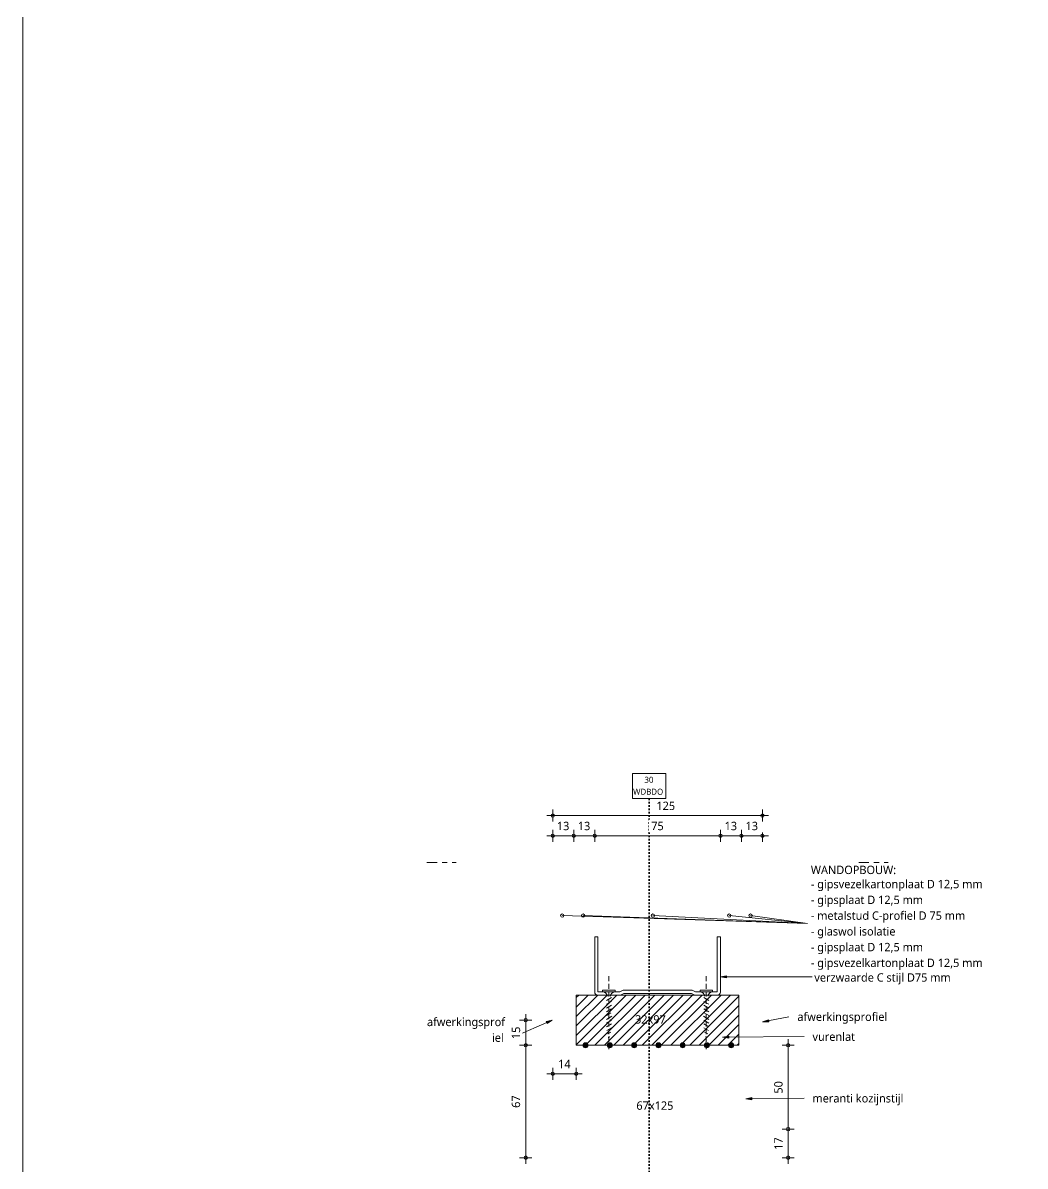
# Model space of a CAD drawing. Header units: millimetres. Extents: x 32900 to 38291, y -18988 to 4133.
# Drawn here: x 37280 to 37877, y -11202 to -10521 of the extents above; entities that cross this region are included whole.
import ezdxf

# ---------------------------------------------------------------- set-up
doc = ezdxf.new("R2010")
doc.units = ezdxf.units.MM
for name, pattern in [('MV_30_min', [2, 1, -1]), ('MV_center', [15, 6, -3, 3, -3]), ('MV_hidden_2', [4.5, 3, -1.5])]:
    doc.linetypes.add(name, pattern=pattern)
for name, color, linetype, lineweight in [('A-ANNO-DIMS', 211, 'Continuous', 13), ('A-ANNO-DIMS-2', 211, 'Continuous', 13), ('A-ANNO-NOTE', 131, 'Continuous', 18), ('A-DETL', 90, 'Continuous', 13), ('A-DETL-GENF', 92, 'Continuous', 18), ('A-DETL-IDEN', 3, 'Continuous', 18), ('G-ANNO-TEXT', 231, 'Continuous', 13)]:
    doc.layers.add(name, color=color, linetype=linetype, lineweight=lineweight)
doc.styles.add('Segoe UI', font='segoeui.ttf', dxfattribs={"height": 5})
doc.styles.add('Segoe UI_2', font='segoeui.ttf', dxfattribs={"height": 3.6})
doc.styles.add('Segoe UI_B', font='segoeui.ttf', dxfattribs={"height": 5})
doc.dimstyles.new('2_5_mm_1', dxfattribs={"dimscale": 304.8, "dimtxt": 5.23682, "dimasz": 0.006562, "dimexe": 0.011811, "dimexo": 0.0625, "dimgap": 0.005906, "dimtad": 1, "dimdec": 0, "dimzin": 0, "dimdsep": 46, "dimtxsty": 'Segoe UI', "dimblk1": 'DOTBLANK', "dimblk2": 'DOTBLANK', "dimsah": 1, "dimcen": 0.09, "dimdle": 0.011811, "dimazin": 0, "dimtfac": 1, "dimtdec": 4, "dimtix": 1, "dimtmove": 2, "dimatfit": 3, "dimfxl": 0.011811, "dimfxlon": 1, "dimtvp": 1, "dimtfill": 1, "dimtolj": 1, "dimtzin": 0, "dimarcsym": 2})
doc.dimstyles.new('2_5_mm_4', dxfattribs={"dimscale": 304.8, "dimtxt": 5.23682, "dimasz": 0.006562, "dimexe": 0.011811, "dimexo": 0.0625, "dimgap": 0.005906, "dimtad": 1, "dimdec": 0, "dimzin": 0, "dimdsep": 46, "dimtxsty": 'Segoe UI', "dimblk1": 'DOTBLANK', "dimblk2": 'DOTBLANK', "dimsah": 1, "dimcen": 0.09, "dimdle": 0.011811, "dimazin": 0, "dimtfac": 1, "dimtdec": 4, "dimtix": 1, "dimtmove": 0, "dimatfit": 3, "dimfxl": 0.011811, "dimfxlon": 1, "dimtvp": 1, "dimtfill": 1, "dimtolj": 1, "dimtzin": 0, "dimarcsym": 2})

# ---------------------------------------------------------------- blocks, each defined once
blk = doc.blocks.new('NLRS_00_DI_maskeer - Type 1-V17-Details ziekenhuis Utiliteitsgebouw')
at = {"layer": 'A-DETL-GENF', "linetype": 'MV_center'}
for p, q in [((-100, 0), (-82.5, 0)), ((157.5, 0), (175, 0))]:
    blk.add_line(p, q, dxfattribs=at)
blk = doc.blocks.new('00 msprofiel - 75-4321710-Details ziekenhuis Utiliteitsgebouw')
at = {"layer": 'A-DETL-GENF'}
for p, q in [((0, 22.1), (0, 35.78)), ((1.72, 37.5), (34.63, 37.5)), ((34.63, 35.54), (1.96, 35.54)), ((1.96, 35.54), (1.96, 22.56)), ((34.63, 37.5), (34.63, 35.54)), ((0.98, 20.13), (0, 22.1)), ((1.96, 22.56), (2.95, 20.6)), ((2.95, -20.6), (2.95, 20.6)), ((0.98, 20.13), (0.98, -20.13)), ((0.98, -20.13), (0, -22.1)), ((0, -22.1), (0, -35.78)), ((1.96, -22.56), (2.95, -20.6)), ((1.96, -35.54), (1.96, -22.56)), ((1.72, -37.5), (34.63, -37.5)), ((34.63, -35.54), (1.96, -35.54)), ((34.63, -37.5), (34.63, -35.54))]:
    blk.add_line(p, q, dxfattribs=at)
for centre, start, end in [((1.72, 35.78), 90, 180), ((1.72, -35.78), 180, 270)]:
    blk.add_arc(centre, 1.72, start, end, dxfattribs=at)
blk = doc.blocks.new('DIMBLOCK841-Details ziekenhuis Utiliteitsgebouw')
at = {"layer": 'A-ANNO-DIMS-2'}
for p, q in [((37595.42, -11005.27), (37595.42, -11001.67)), ((37607.92, -11005.27), (37607.92, -11001.67)), ((37591.82, -11005.27), (37607.92, -11005.27)), ((37595.42, -11005.27), (37595.42, -11008.87)), ((37607.92, -11005.27), (37607.92, -11008.87))]:
    blk.add_line(p, q, dxfattribs=at)
for centre in [(37595.42, -11005.27), (37607.92, -11005.27)]:
    blk.add_circle(centre, 1, dxfattribs=at)
at = {"layer": 'A-ANNO-DIMS-2', "color": 0, "insert": (37597.86, -10996.95), "char_height": 5, "width": 9.1406, "attachment_point": 1, "line_spacing_factor": 1.142579, "style": 'Segoe UI', "bg_fill": 3, "box_fill_scale": 1.25, "bg_fill_color": 9, "bg_fill_true_color": 13158600, "bg_fill_transparency": 0}
blk.add_mtext('13', dxfattribs=at)
blk = doc.blocks.new('_DotBlank')
at = {"color": 0, "linetype": 'ByBlock', "lineweight": -2}
blk.add_line((-0.5, 0), (-1, 0), dxfattribs=at)
blk.add_circle((0, 0), 0.5, dxfattribs=at)
blk = doc.blocks.new('DIMBLOCK842-Details ziekenhuis Utiliteitsgebouw')
at = {"layer": 'A-ANNO-DIMS-2'}
for p, q in [((37607.92, -11005.27), (37607.92, -11001.67)), ((37620.42, -11005.27), (37620.42, -11001.67)), ((37607.92, -11005.27), (37620.42, -11005.27)), ((37607.92, -11005.27), (37607.92, -11008.87)), ((37620.42, -11005.27), (37620.42, -11008.87))]:
    blk.add_line(p, q, dxfattribs=at)
for centre in [(37607.92, -11005.27), (37620.42, -11005.27)]:
    blk.add_circle(centre, 1, dxfattribs=at)
at = {"layer": 'A-ANNO-DIMS-2', "color": 0, "insert": (37610.36, -10996.95), "char_height": 5, "width": 9.1406, "attachment_point": 1, "line_spacing_factor": 1.142579, "style": 'Segoe UI', "bg_fill": 3, "box_fill_scale": 1.25, "bg_fill_color": 9, "bg_fill_true_color": 13158600, "bg_fill_transparency": 0}
blk.add_mtext('13', dxfattribs=at)
blk = doc.blocks.new('DIMBLOCK843-Details ziekenhuis Utiliteitsgebouw')
at = {"layer": 'A-ANNO-DIMS-2'}
for p, q in [((37620.42, -11005.27), (37620.42, -11001.67)), ((37695.42, -11005.27), (37695.42, -11001.67)), ((37620.42, -11005.27), (37695.42, -11005.27)), ((37620.42, -11005.27), (37620.42, -11008.87)), ((37695.42, -11005.27), (37695.42, -11008.87))]:
    blk.add_line(p, q, dxfattribs=at)
for centre in [(37620.42, -11005.27), (37695.42, -11005.27)]:
    blk.add_circle(centre, 1, dxfattribs=at)
at = {"layer": 'A-ANNO-DIMS-2', "color": 0, "insert": (37654.11, -10996.95), "char_height": 5, "width": 9.1406, "attachment_point": 1, "line_spacing_factor": 1.142579, "style": 'Segoe UI', "bg_fill": 3, "box_fill_scale": 1.25, "bg_fill_color": 9, "bg_fill_true_color": 13158600, "bg_fill_transparency": 0}
blk.add_mtext('75', dxfattribs=at)
blk = doc.blocks.new('DIMBLOCK844-Details ziekenhuis Utiliteitsgebouw')
at = {"layer": 'A-ANNO-DIMS-2'}
for p, q in [((37695.42, -11005.27), (37695.42, -11001.67)), ((37707.92, -11005.27), (37707.92, -11001.67)), ((37695.42, -11005.27), (37707.92, -11005.27)), ((37695.42, -11005.27), (37695.42, -11008.87)), ((37707.92, -11005.27), (37707.92, -11008.87))]:
    blk.add_line(p, q, dxfattribs=at)
for centre in [(37695.42, -11005.27), (37707.92, -11005.27)]:
    blk.add_circle(centre, 1, dxfattribs=at)
at = {"layer": 'A-ANNO-DIMS-2', "color": 0, "insert": (37697.86, -10996.95), "char_height": 5, "width": 9.1406, "attachment_point": 1, "line_spacing_factor": 1.142579, "style": 'Segoe UI', "bg_fill": 3, "box_fill_scale": 1.25, "bg_fill_color": 9, "bg_fill_true_color": 13158600, "bg_fill_transparency": 0}
blk.add_mtext('13', dxfattribs=at)
blk = doc.blocks.new('DIMBLOCK845-Details ziekenhuis Utiliteitsgebouw')
at = {"layer": 'A-ANNO-DIMS-2'}
for p, q in [((37707.92, -11005.27), (37707.92, -11001.67)), ((37720.42, -11005.27), (37720.42, -11001.67)), ((37707.92, -11005.27), (37724.02, -11005.27)), ((37707.92, -11005.27), (37707.92, -11008.87)), ((37720.42, -11005.27), (37720.42, -11008.87))]:
    blk.add_line(p, q, dxfattribs=at)
for centre in [(37707.92, -11005.27), (37720.42, -11005.27)]:
    blk.add_circle(centre, 1, dxfattribs=at)
at = {"layer": 'A-ANNO-DIMS-2', "color": 0, "insert": (37710.36, -10996.95), "char_height": 5, "width": 9.1406, "attachment_point": 1, "line_spacing_factor": 1.142579, "style": 'Segoe UI', "bg_fill": 3, "box_fill_scale": 1.25, "bg_fill_color": 9, "bg_fill_true_color": 13158600, "bg_fill_transparency": 0}
blk.add_mtext('13', dxfattribs=at)
blk = doc.blocks.new('DIMBLOCK846-Details ziekenhuis Utiliteitsgebouw')
at = {"layer": 'A-ANNO-DIMS-2'}
for p, q in [((37591.82, -10993.27), (37724.02, -10993.27)), ((37595.42, -10993.27), (37595.42, -10989.67)), ((37595.42, -10993.27), (37595.42, -10996.87)), ((37720.42, -10993.27), (37720.42, -10989.67)), ((37720.42, -10993.27), (37720.42, -10996.87))]:
    blk.add_line(p, q, dxfattribs=at)
for centre in [(37595.42, -10993.27), (37720.42, -10993.27)]:
    blk.add_circle(centre, 1, dxfattribs=at)
at = {"layer": 'A-ANNO-DIMS-2', "color": 0, "insert": (37657.18, -10984.95), "char_height": 5, "width": 13.7109, "attachment_point": 1, "line_spacing_factor": 1.142579, "style": 'Segoe UI', "bg_fill": 3, "box_fill_scale": 1.25, "bg_fill_color": 9, "bg_fill_true_color": 13158600, "bg_fill_transparency": 0}
blk.add_mtext('125', dxfattribs=at)
blk = doc.blocks.new('DIMBLOCK850-Details ziekenhuis Utiliteitsgebouw')
at = {"layer": 'A-ANNO-DIMS-2'}
for p, q in [((37579.28, -11130.25), (37575.68, -11130.25)), ((37579.28, -11200.85), (37579.28, -11130.25)), ((37579.28, -11130.25), (37582.88, -11130.25)), ((37579.28, -11197.25), (37575.68, -11197.25)), ((37579.28, -11197.25), (37582.88, -11197.25))]:
    blk.add_line(p, q, dxfattribs=at)
for centre in [(37579.28, -11130.25), (37579.28, -11197.25)]:
    blk.add_circle(centre, 1, dxfattribs=at)
at = {"layer": 'A-ANNO-DIMS-2', "color": 0, "insert": (37570.96, -11167.56), "char_height": 5, "width": 9.1406, "attachment_point": 1, "rotation": 90, "line_spacing_factor": 1.142579, "style": 'Segoe UI', "bg_fill": 3, "box_fill_scale": 1.25, "bg_fill_color": 9, "bg_fill_true_color": 13158600, "bg_fill_transparency": 0}
blk.add_mtext('67', dxfattribs=at)
blk = doc.blocks.new('DIMBLOCK851-Details ziekenhuis Utiliteitsgebouw')
at = {"layer": 'A-ANNO-DIMS-2'}
for p, q in [((37579.28, -11130.25), (37579.28, -11111.65)), ((37579.28, -11115.25), (37575.68, -11115.25)), ((37579.28, -11115.25), (37582.88, -11115.25)), ((37579.28, -11130.25), (37575.68, -11130.25)), ((37579.28, -11130.25), (37582.88, -11130.25))]:
    blk.add_line(p, q, dxfattribs=at)
for centre in [(37579.28, -11115.25), (37579.28, -11130.25)]:
    blk.add_circle(centre, 1, dxfattribs=at)
at = {"layer": 'A-ANNO-DIMS-2', "color": 0, "insert": (37570.96, -11126.56), "char_height": 5, "width": 9.1406, "attachment_point": 1, "rotation": 90, "line_spacing_factor": 1.142579, "style": 'Segoe UI', "bg_fill": 3, "box_fill_scale": 1.25, "bg_fill_color": 9, "bg_fill_true_color": 13158600, "bg_fill_transparency": 0}
blk.add_mtext('15', dxfattribs=at)
blk = doc.blocks.new('DIMBLOCK852-Details ziekenhuis Utiliteitsgebouw')
at = {"layer": 'A-ANNO-DIMS-2'}
for p, q in [((37735.76, -11130.25), (37732.16, -11130.25)), ((37735.76, -11126.65), (37735.76, -11180.25)), ((37735.76, -11130.25), (37739.36, -11130.25)), ((37735.76, -11180.25), (37732.16, -11180.25)), ((37735.76, -11180.25), (37739.36, -11180.25))]:
    blk.add_line(p, q, dxfattribs=at)
for centre in [(37735.76, -11130.25), (37735.76, -11180.25)]:
    blk.add_circle(centre, 1, dxfattribs=at)
at = {"layer": 'A-ANNO-DIMS-2', "color": 0, "insert": (37727.44, -11159.06), "char_height": 5, "width": 9.1406, "attachment_point": 1, "rotation": 90, "line_spacing_factor": 1.142579, "style": 'Segoe UI', "bg_fill": 3, "box_fill_scale": 1.25, "bg_fill_color": 9, "bg_fill_true_color": 13158600, "bg_fill_transparency": 0}
blk.add_mtext('50', dxfattribs=at)
blk = doc.blocks.new('DIMBLOCK853-Details ziekenhuis Utiliteitsgebouw')
at = {"layer": 'A-ANNO-DIMS-2'}
for p, q in [((37735.76, -11180.25), (37732.16, -11180.25)), ((37735.76, -11180.25), (37735.76, -11200.85)), ((37735.76, -11180.25), (37739.36, -11180.25)), ((37735.76, -11197.25), (37732.16, -11197.25)), ((37735.76, -11197.25), (37739.36, -11197.25))]:
    blk.add_line(p, q, dxfattribs=at)
for centre in [(37735.76, -11180.25), (37735.76, -11197.25)]:
    blk.add_circle(centre, 1, dxfattribs=at)
at = {"layer": 'A-ANNO-DIMS-2', "color": 0, "insert": (37727.44, -11192.56), "char_height": 5, "width": 9.1406, "attachment_point": 1, "rotation": 90, "line_spacing_factor": 1.142579, "style": 'Segoe UI', "bg_fill": 3, "box_fill_scale": 1.25, "bg_fill_color": 9, "bg_fill_true_color": 13158600, "bg_fill_transparency": 0}
blk.add_mtext('17', dxfattribs=at)
blk = doc.blocks.new('02_GA_brandscheiding - 30 min-3717880-Details ziekenhuis Utiliteitsgebouw')
at = {"layer": 'A-ANNO-NOTE'}
for p, q in [((-5, 3.75), (5, 3.75)), ((-5, -3.75), (-5, 3.75)), ((5, 3.75), (5, -3.75)), ((5, -3.75), (-5, -3.75))]:
    blk.add_line(p, q, dxfattribs=at)
blk = doc.blocks.new('DIMBLOCK857-Details ziekenhuis Utiliteitsgebouw')
at = {"layer": 'A-ANNO-DIMS-2'}
for p, q in [((37595.42, -11147.21), (37595.42, -11143.61)), ((37609.42, -11147.21), (37609.42, -11143.61)), ((37591.82, -11147.21), (37613.02, -11147.21)), ((37595.42, -11147.21), (37595.42, -11150.81)), ((37609.42, -11147.21), (37609.42, -11150.81))]:
    blk.add_line(p, q, dxfattribs=at)
for centre in [(37595.42, -11147.21), (37609.42, -11147.21)]:
    blk.add_circle(centre, 1, dxfattribs=at)
at = {"layer": 'A-ANNO-DIMS-2', "color": 0, "insert": (37598.61, -11138.88), "char_height": 5, "width": 9.1406, "attachment_point": 1, "line_spacing_factor": 1.142579, "style": 'Segoe UI', "bg_fill": 3, "box_fill_scale": 1.25, "bg_fill_color": 9, "bg_fill_true_color": 13158600, "bg_fill_transparency": 0}
blk.add_mtext('14', dxfattribs=at)

msp = doc.modelspace()

# ---------------------------------------------------------------- hatches: boundary and pattern name
at = {"layer": 'A-DETL-GENF', "lineweight": 13}
h = msp.add_hatch(dxfattribs=at)
h.set_pattern_fill('FP_7', color=254, style=0, pattern_type=2)
h.set_pattern_definition([(45, (0, 0), (-2.82842712, 2.82842712), [])])
h.paths.add_polyline_path([(37671.36, -11130.25), (37671.41, -11129.86), (37671.56, -11129.5), (37671.8, -11129.19), (37672.11, -11128.95), (37672.47, -11128.8), (37672.86, -11128.75), (37673.25, -11128.8), (37673.61, -11128.95), (37673.92, -11129.19), (37674.16, -11129.5), (37674.31, -11129.86), (37674.36, -11130.25), (37685.85, -11130.25), (37685.9, -11129.86), (37686.05, -11129.5), (37686.29, -11129.19), (37686.6, -11128.95), (37686.96, -11128.8), (37687.35, -11128.75), (37687.73, -11128.8), (37688.1, -11128.95), (37688.41, -11129.19), (37688.65, -11129.5), (37688.8, -11129.86), (37688.85, -11130.25), (37700.33, -11130.25), (37700.38, -11129.86), (37700.53, -11129.5), (37700.77, -11129.19), (37701.08, -11128.95), (37701.44, -11128.8), (37701.83, -11128.75), (37702.22, -11128.8), (37702.58, -11128.95), (37702.89, -11129.19), (37703.13, -11129.5), (37703.28, -11129.86), (37703.33, -11130.25), (37706.42, -11130.25), (37706.42, -11100.25), (37609.42, -11100.25), (37609.42, -11130.25), (37613.42, -11130.25), (37613.47, -11129.86), (37613.62, -11129.5), (37613.86, -11129.19), (37614.17, -11128.95), (37614.53, -11128.8), (37614.92, -11128.75), (37615.3, -11128.8), (37615.67, -11128.95), (37615.98, -11129.19), (37616.22, -11129.5), (37616.37, -11129.86), (37616.42, -11130.25), (37627.9, -11130.25), (37627.95, -11129.86), (37628.1, -11129.5), (37628.34, -11129.19), (37628.65, -11128.95), (37629.01, -11128.8), (37629.4, -11128.75), (37629.79, -11128.8), (37630.15, -11128.95), (37630.46, -11129.19), (37630.7, -11129.5), (37630.85, -11129.86), (37630.9, -11130.25), (37642.39, -11130.25), (37642.44, -11129.86), (37642.59, -11129.5), (37642.83, -11129.19), (37643.14, -11128.95), (37643.5, -11128.8), (37643.89, -11128.75), (37644.28, -11128.8), (37644.64, -11128.95), (37644.95, -11129.19), (37645.19, -11129.5), (37645.34, -11129.86), (37645.39, -11130.25), (37656.87, -11130.25), (37656.93, -11129.86), (37657.08, -11129.5), (37657.31, -11129.19), (37657.62, -11128.95), (37657.99, -11128.8), (37658.37, -11128.75), (37658.76, -11128.8), (37659.12, -11128.95), (37659.43, -11129.19), (37659.67, -11129.5), (37659.82, -11129.86), (37659.87, -11130.25), (37660.54, -11130.25)])
at = {"layer": 'A-DETL-GENF'}
for points in [[(37614.92, -11131.75), (37615.3, -11131.7), (37615.67, -11131.55), (37615.98, -11131.31), (37616.22, -11131), (37616.37, -11130.64), (37616.42, -11130.25), (37616.37, -11129.86), (37616.22, -11129.5), (37615.98, -11129.19), (37615.67, -11128.95), (37615.3, -11128.8), (37614.92, -11128.75), (37614.53, -11128.8), (37614.17, -11128.95), (37613.86, -11129.19), (37613.62, -11129.5), (37613.47, -11129.86), (37613.42, -11130.25), (37613.47, -11130.64), (37613.62, -11131), (37613.86, -11131.31), (37614.17, -11131.55), (37614.53, -11131.7)], [(37629.4, -11131.75), (37629.79, -11131.7), (37630.15, -11131.55), (37630.46, -11131.31), (37630.7, -11131), (37630.85, -11130.64), (37630.9, -11130.25), (37630.85, -11129.86), (37630.7, -11129.5), (37630.46, -11129.19), (37630.15, -11128.95), (37629.79, -11128.8), (37629.4, -11128.75), (37629.01, -11128.8), (37628.65, -11128.95), (37628.34, -11129.19), (37628.1, -11129.5), (37627.95, -11129.86), (37627.9, -11130.25), (37627.95, -11130.64), (37628.1, -11131), (37628.34, -11131.31), (37628.65, -11131.55), (37629.01, -11131.7)], [(37643.89, -11131.75), (37644.28, -11131.7), (37644.64, -11131.55), (37644.95, -11131.31), (37645.19, -11131), (37645.34, -11130.64), (37645.39, -11130.25), (37645.34, -11129.86), (37645.19, -11129.5), (37644.95, -11129.19), (37644.64, -11128.95), (37644.28, -11128.8), (37643.89, -11128.75), (37643.5, -11128.8), (37643.14, -11128.95), (37642.83, -11129.19), (37642.59, -11129.5), (37642.44, -11129.86), (37642.39, -11130.25), (37642.44, -11130.64), (37642.59, -11131), (37642.83, -11131.31), (37643.14, -11131.55), (37643.5, -11131.7)], [(37658.37, -11131.75), (37658.76, -11131.7), (37659.12, -11131.55), (37659.43, -11131.31), (37659.67, -11131), (37659.82, -11130.64), (37659.87, -11130.25), (37659.82, -11129.86), (37659.67, -11129.5), (37659.43, -11129.19), (37659.12, -11128.95), (37658.76, -11128.8), (37658.37, -11128.75), (37657.99, -11128.8), (37657.62, -11128.95), (37657.31, -11129.19), (37657.08, -11129.5), (37656.93, -11129.86), (37656.87, -11130.25), (37656.93, -11130.64), (37657.08, -11131), (37657.31, -11131.31), (37657.62, -11131.55), (37657.99, -11131.7)], [(37672.86, -11131.75), (37673.25, -11131.7), (37673.61, -11131.55), (37673.92, -11131.31), (37674.16, -11131), (37674.31, -11130.64), (37674.36, -11130.25), (37674.31, -11129.86), (37674.16, -11129.5), (37673.92, -11129.19), (37673.61, -11128.95), (37673.25, -11128.8), (37672.86, -11128.75), (37672.47, -11128.8), (37672.11, -11128.95), (37671.8, -11129.19), (37671.56, -11129.5), (37671.41, -11129.86), (37671.36, -11130.25), (37671.41, -11130.64), (37671.56, -11131), (37671.8, -11131.31), (37672.11, -11131.55), (37672.47, -11131.7)], [(37687.35, -11131.75), (37687.73, -11131.7), (37688.1, -11131.55), (37688.41, -11131.31), (37688.65, -11131), (37688.8, -11130.64), (37688.85, -11130.25), (37688.8, -11129.86), (37688.65, -11129.5), (37688.41, -11129.19), (37688.1, -11128.95), (37687.73, -11128.8), (37687.35, -11128.75), (37686.96, -11128.8), (37686.6, -11128.95), (37686.29, -11129.19), (37686.05, -11129.5), (37685.9, -11129.86), (37685.85, -11130.25), (37685.9, -11130.64), (37686.05, -11131), (37686.29, -11131.31), (37686.6, -11131.55), (37686.96, -11131.7)], [(37701.83, -11131.75), (37702.22, -11131.7), (37702.58, -11131.55), (37702.89, -11131.31), (37703.13, -11131), (37703.28, -11130.64), (37703.33, -11130.25), (37703.28, -11129.86), (37703.13, -11129.5), (37702.89, -11129.19), (37702.58, -11128.95), (37702.22, -11128.8), (37701.83, -11128.75), (37701.44, -11128.8), (37701.08, -11128.95), (37700.77, -11129.19), (37700.53, -11129.5), (37700.38, -11129.86), (37700.33, -11130.25), (37700.38, -11130.64), (37700.53, -11131), (37700.77, -11131.31), (37701.08, -11131.55), (37701.44, -11131.7)]]:
    msp.add_hatch(color=9, dxfattribs=at).paths.add_polyline_path(points)
at = {"layer": 'A-DETL-IDEN'}
msp.add_hatch(color=256, dxfattribs=at).paths.add_polyline_path([(37695.42, -11089.45), (37699.02, -11090.08), (37699.02, -11088.82)])
at = {"layer": 'G-ANNO-TEXT'}
for points in [[(37595.04, -11115.24), (37591.49, -11116.11), (37592, -11117.27)], [(37720.53, -11116.29), (37724.19, -11116.22), (37723.94, -11114.97)], [(37696.69, -11125.36), (37700.3, -11125.97), (37700.29, -11124.7)], [(37710.54, -11162.1), (37714.15, -11162.71), (37714.14, -11161.44)]]:
    msp.add_hatch(color=7, dxfattribs=at).paths.add_polyline_path(points)

# ---------------------------------------------------------------- linework, layer by layer
at = {"layer": 'A-ANNO-NOTE'}
for p in [(37601.05, -11052.87), (37613.53, -11052.87), (37655.12, -11052.87), (37700.67, -11052.87), (37713.39, -11052.87)]:
    msp.add_line(p, (37747.37, -11057.71), dxfattribs=at)
for centre in [(37601.05, -11052.87), (37613.53, -11052.87), (37655.12, -11052.87), (37700.67, -11052.87), (37713.39, -11052.87)]:
    msp.add_circle(centre, 1, dxfattribs=at)
at = {"layer": 'A-DETL', "lineweight": 18}
msp.add_line((37279.51, 3651.86), (37279.51, -18988.14), dxfattribs=at)
at = {"layer": 'A-DETL', "linetype": 'MV_30_min', "lineweight": 35}
msp.add_line((37652.92, -10983.09), (37652.92, -11373.36), dxfattribs=at)
at = {"layer": 'A-DETL', "linetype": 'MV_hidden_2'}
for p, q in [((37628.87, -11089.08), (37628.87, -11134.08)), ((37686.97, -11089.08), (37686.97, -11134.08))]:
    msp.add_line(p, q, dxfattribs=at)
at = {"layer": 'A-DETL'}
for p, q in [((37625.12, -11097.43), (37632.62, -11097.43)), ((37625.12, -11097.43), (37625.12, -11098.28)), ((37632.62, -11097.43), (37632.62, -11098.28)), ((37690.72, -11097.43), (37683.22, -11097.43)), ((37683.22, -11097.43), (37683.22, -11098.28)), ((37690.72, -11097.43), (37690.72, -11098.28)), ((37609.42, -11100.25), (37609.42, -11130.25)), ((37706.42, -11100.25), (37609.42, -11100.25)), ((37630.37, -11101.78), (37627.37, -11103.52)), ((37630.37, -11104.03), (37627.37, -11105.77)), ((37685.47, -11101.78), (37688.47, -11103.52)), ((37685.47, -11104.03), (37688.47, -11105.77)), ((37706.42, -11130.25), (37706.42, -11100.25)), ((37630.37, -11106.28), (37627.37, -11108.02)), ((37630.37, -11108.53), (37627.37, -11110.27)), ((37630.11, -11110.93), (37627.37, -11112.52)), ((37685.47, -11106.28), (37688.47, -11108.02)), ((37685.47, -11108.53), (37688.47, -11110.27)), ((37685.72, -11110.93), (37688.47, -11112.52)), ((37630.54, -11112.93), (37627.37, -11114.77)), ((37630.37, -11115.28), (37627.37, -11117.02)), ((37630.37, -11117.53), (37627.37, -11119.27)), ((37685.29, -11112.93), (37688.47, -11114.77)), ((37685.47, -11115.28), (37688.47, -11117.02)), ((37685.47, -11117.53), (37688.47, -11119.27)), ((37630.37, -11119.78), (37627.58, -11121.39)), ((37629.95, -11122.39), (37628.02, -11123.5)), ((37629.37, -11125.12), (37628.47, -11125.64)), ((37685.47, -11119.78), (37688.25, -11121.39)), ((37685.89, -11122.39), (37687.81, -11123.5)), ((37686.46, -11125.12), (37687.36, -11125.64)), ((37609.42, -11130.25), (37613.42, -11130.25)), ((37616.42, -11130.25), (37627.9, -11130.25)), ((37630.9, -11130.25), (37642.39, -11130.25)), ((37645.39, -11130.25), (37656.87, -11130.25)), ((37659.87, -11130.25), (37671.36, -11130.25)), ((37674.36, -11130.25), (37685.85, -11130.25)), ((37688.85, -11130.25), (37700.33, -11130.25)), ((37703.33, -11130.25), (37706.42, -11130.25))]:
    msp.add_line(p, q, dxfattribs=at)
for centre, radius, start, end in [((37625.12, -11101.03), 2.75, 0, 90), ((37632.62, -11101.03), 2.75, 90, 180), ((37683.22, -11101.03), 2.75, 0, 90), ((37690.72, -11101.03), 2.75, 90, 180), ((37614.92, -11130.25), 1.5, 0, 180), ((37614.92, -11130.25), 1.5, 180, 0), ((37629.4, -11130.25), 1.5, 0, 180), ((37629.4, -11130.25), 1.5, 180, 0), ((37643.89, -11130.25), 1.5, 0, 180), ((37643.89, -11130.25), 1.5, 180, 0), ((37658.37, -11130.25), 1.5, 0, 180), ((37658.37, -11130.25), 1.5, 180, 0), ((37672.86, -11130.25), 1.5, 0, 180), ((37672.86, -11130.25), 1.5, 180, 0), ((37687.35, -11130.25), 1.5, 0, 180), ((37687.35, -11130.25), 1.5, 180, 0), ((37701.83, -11130.25), 1.5, 0, 180), ((37701.83, -11130.25), 1.5, 180, 0)]:
    msp.add_arc(centre, radius, start, end, dxfattribs=at)
at = {"layer": 'A-DETL-IDEN'}
for p, q in [((37699.02, -11088.82), (37695.42, -11089.45)), ((37695.42, -11089.45), (37699.02, -11090.08)), ((37695.42, -11089.45), (37751.13, -11089.45)), ((37699.02, -11090.08), (37699.02, -11088.82))]:
    msp.add_line(p, q, dxfattribs=at)
at = {"layer": 'G-ANNO-TEXT', "color": 250}
for p, q in [((37595.04, -11115.24), (37571.37, -11125.69)), ((37595.04, -11115.24), (37591.49, -11116.11)), ((37591.49, -11116.11), (37592, -11117.27)), ((37592, -11117.27), (37595.04, -11115.24)), ((37720.53, -11116.29), (37736.25, -11113.21)), ((37723.94, -11114.97), (37720.53, -11116.29)), ((37720.53, -11116.29), (37724.19, -11116.22)), ((37724.19, -11116.22), (37723.94, -11114.97)), ((37700.29, -11124.7), (37696.69, -11125.36)), ((37696.69, -11125.36), (37700.3, -11125.97)), ((37700.3, -11125.97), (37700.29, -11124.7)), ((37714.14, -11161.44), (37710.54, -11162.1)), ((37710.54, -11162.1), (37714.15, -11162.71)), ((37714.15, -11162.71), (37714.14, -11161.44))]:
    msp.add_line(p, q, dxfattribs=at)

# ---------------------------------------------------------------- block references
at = {"layer": 'A-DETL-GENF', "linetype": 'MV_center'}
msp.add_blockref('NLRS_00_DI_maskeer - Type 1-V17-Details ziekenhuis Utiliteitsgebouw', (37620.42, -11021.21), dxfattribs=at)
at = {"layer": 'A-DETL-GENF', "rotation": 90.00000000000006}
msp.add_blockref('00 msprofiel - 75-4321710-Details ziekenhuis Utiliteitsgebouw', (37657.92, -11100.25), dxfattribs=at)

# ---------------------------------------------------------------- texts
at = {"layer": 'A-ANNO-NOTE', "lineweight": 13, "insert": (37650.07, -10970.12), "char_height": 3.6, "width": 7.0549, "attachment_point": 1, "style": 'Segoe UI_2'}
msp.add_mtext('30', dxfattribs=at)
at = {"layer": 'A-ANNO-NOTE', "lineweight": 13, "insert": (37749.28, -11031.6), "char_height": 5, "width": 126.5063, "attachment_point": 1, "style": 'Segoe UI', "bg_fill": 3, "box_fill_scale": 1.25, "bg_fill_color": 9, "bg_fill_true_color": 13158600, "bg_fill_transparency": 0}
msp.add_mtext('- gipsvezelkartonplaat D 12,5 mm', dxfattribs=at)
at = {"layer": 'G-ANNO-TEXT', "color": 39, "char_height": 5, "attachment_point": 1, "style": 'Segoe UI'}
for s, insert, width in [('32x97', (37644.44, -11112.31), 22.4473), ('67x125', (37645.27, -11163.69), 27.097)]:
    msp.add_mtext(s, dxfattribs=dict(at, insert=insert, width=width))
at = {"layer": 'G-ANNO-TEXT', "color": 7, "char_height": 5, "attachment_point": 1, "style": 'Segoe UI'}
for s, insert, width in [('afwerkingsprofiel', (37741.25, -11110.71), 64.2953), ('afwerkingsprof', (37520.4, -11113.8), 55.6371), ('iel', (37559.16, -11123.19), 8.6582), ('vurenlat', (37750.24, -11122.59), 30.3038), ('meranti kozijnstijl', (37750.24, -11159.34), 65.8987)]:
    msp.add_mtext(s, dxfattribs=dict(at, insert=insert, width=width))

# ---------------------------------------------------------------- dimensions: what is measured, and where the dimension line sits
at = {"layer": 'A-ANNO-DIMS'}
for base, p1, p2, override, picture, middle in [((37607.91659858, -11005.27329907), (37595.41659858, -11001.67329907), (37607.91659858, -11001.67329907), {"dimpost": '<>', "dimfxl": 12.5}, 'DIMBLOCK841-Details ziekenhuis Utiliteitsgebouw', (37601.66659858, -11000.87392668)), ((37609.42, -11147.21), (37595.42, -11143.61), (37609.42, -11143.61), {"dimpost": '<>', "dimfxl": 14}, 'DIMBLOCK857-Details ziekenhuis Utiliteitsgebouw', (37602.42, -11142.85))]:
    dim = msp.add_linear_dim(base=base, p1=p1, p2=p2, dimstyle='2_5_mm_4', override=override, dxfattribs=at)
    dim.commit()
    dim.dimension.update_dxf_attribs({"geometry": picture, "text_midpoint": middle})
for base, p1, p2, override, picture, middle in [((37579.28, -11130.25), (37582.88, -11197.25), (37582.88, -11130.25), {"dimpost": '<>', "dimfxl": 67}, 'DIMBLOCK850-Details ziekenhuis Utiliteitsgebouw', (37574.9, -11163.75)), ((37735.76, -11180.25), (37732.16, -11130.25), (37732.16, -11180.25), {"dimpost": '<>', "dimfxl": 50}, 'DIMBLOCK852-Details ziekenhuis Utiliteitsgebouw', (37731.38, -11155.25))]:
    dim = msp.add_linear_dim(base=base, p1=p1, p2=p2, angle=90, dimstyle='2_5_mm_4', override=override, dxfattribs=at)
    dim.commit()
    dim.dimension.update_dxf_attribs({"geometry": picture, "text_midpoint": middle})

# ---------------------------------------------------------------- next in the draw order: linework, layer by layer
at = {"layer": 'G-ANNO-TEXT', "color": 250}
for p, q in [((37696.69, -11125.36), (37745.24, -11125.09)), ((37710.54, -11162.1), (37745.24, -11161.84))]:
    msp.add_line(p, q, dxfattribs=at)

# ---------------------------------------------------------------- next in the draw order: texts
at = {"layer": 'A-ANNO-NOTE', "lineweight": 13, "char_height": 5, "attachment_point": 1, "bg_fill": 3, "box_fill_scale": 1.25, "bg_fill_color": 9, "bg_fill_true_color": 13158600, "bg_fill_transparency": 0}
for s, insert, width, style in [('WANDOPBOUW:', (37749.28, -11023.14), 67.8228, 'Segoe UI_B'), ('- gipsplaat D 12,5 mm', (37749.28, -11041), 83.5358, 'Segoe UI')]:
    msp.add_mtext(s, dxfattribs=dict(at, insert=insert, width=width, style=style))
at = {"layer": 'A-DETL-IDEN', "lineweight": 13, "insert": (37751.34, -11087.29), "char_height": 5, "width": 99.8903, "attachment_point": 1, "style": 'Segoe UI', "bg_fill": 3, "box_fill_scale": 1.25, "bg_fill_color": 9, "bg_fill_true_color": 13158600, "bg_fill_transparency": 0}
msp.add_mtext('verzwaarde C stijl D75 mm', dxfattribs=at)

# ---------------------------------------------------------------- next in the draw order: dimensions: what is measured, and where the dimension line sits
at = {"layer": 'A-ANNO-DIMS'}
dim = msp.add_linear_dim(base=(37620.41659858, -11005.27329907), p1=(37607.91659858, -11001.67329907), p2=(37620.41659858, -11001.67329907), dimstyle='2_5_mm_4', override={"dimpost": '<>', "dimfxl": 12.5}, dxfattribs=at)
dim.commit()
dim.dimension.update_dxf_attribs({"geometry": 'DIMBLOCK842-Details ziekenhuis Utiliteitsgebouw', "text_midpoint": (37614.16659858, -11000.87392668)})
for base, p1, p2, override, picture, middle in [((37579.28, -11115.25), (37582.88, -11130.25), (37582.88, -11115.25), {"dimpost": '<>', "dimfxl": 15}, 'DIMBLOCK851-Details ziekenhuis Utiliteitsgebouw', (37574.89, -11122.75)), ((37735.76, -11197.25), (37732.16, -11180.25), (37732.16, -11197.25), {"dimpost": '<>', "dimfxl": 17}, 'DIMBLOCK853-Details ziekenhuis Utiliteitsgebouw', (37731.41, -11188.75))]:
    dim = msp.add_linear_dim(base=base, p1=p1, p2=p2, angle=90, dimstyle='2_5_mm_4', override=override, dxfattribs=at)
    dim.commit()
    dim.dimension.update_dxf_attribs({"geometry": picture, "text_midpoint": middle})

# ---------------------------------------------------------------- next in the draw order: texts
at = {"layer": 'A-ANNO-NOTE', "lineweight": 13, "insert": (37749.28, -11050.39), "char_height": 5, "width": 115.6033, "attachment_point": 1, "style": 'Segoe UI', "bg_fill": 3, "box_fill_scale": 1.25, "bg_fill_color": 9, "bg_fill_true_color": 13158600, "bg_fill_transparency": 0}
msp.add_mtext('- metalstud C-profiel D 75 mm', dxfattribs=at)

# ---------------------------------------------------------------- next in the draw order: dimensions: what is measured, and where the dimension line sits
at = {"layer": 'A-ANNO-DIMS'}
dim = msp.add_linear_dim(base=(37695.42, -11005.27), p1=(37620.42, -11001.67), p2=(37695.42, -11001.67), dimstyle='2_5_mm_4', override={"dimpost": '<>', "dimfxl": 75}, dxfattribs=at)
dim.commit()
dim.dimension.update_dxf_attribs({"geometry": 'DIMBLOCK843-Details ziekenhuis Utiliteitsgebouw', "text_midpoint": (37657.92, -11000.93)})

# ---------------------------------------------------------------- next in the draw order: texts
at = {"layer": 'A-ANNO-NOTE', "lineweight": 13, "insert": (37749.28, -11059.78), "char_height": 5, "width": 62.692, "attachment_point": 1, "style": 'Segoe UI', "bg_fill": 3, "box_fill_scale": 1.25, "bg_fill_color": 9, "bg_fill_true_color": 13158600, "bg_fill_transparency": 0}
msp.add_mtext('- glaswol isolatie', dxfattribs=at)

# ---------------------------------------------------------------- next in the draw order: dimensions: what is measured, and where the dimension line sits
at = {"layer": 'A-ANNO-DIMS'}
dim = msp.add_linear_dim(base=(37707.91659858, -11005.27329907), p1=(37695.41659858, -11001.67329907), p2=(37707.91659858, -11001.67329907), dimstyle='2_5_mm_4', override={"dimpost": '<>', "dimfxl": 12.5}, dxfattribs=at)
dim.commit()
dim.dimension.update_dxf_attribs({"geometry": 'DIMBLOCK844-Details ziekenhuis Utiliteitsgebouw', "text_midpoint": (37701.66659858, -11000.87392668)})

# ---------------------------------------------------------------- next in the draw order: texts
at = {"layer": 'A-ANNO-NOTE', "lineweight": 13, "insert": (37749.28, -11069.18), "char_height": 5, "width": 83.5358, "attachment_point": 1, "style": 'Segoe UI', "bg_fill": 3, "box_fill_scale": 1.25, "bg_fill_color": 9, "bg_fill_true_color": 13158600, "bg_fill_transparency": 0}
msp.add_mtext('- gipsplaat D 12,5 mm', dxfattribs=at)

# ---------------------------------------------------------------- next in the draw order: dimensions: what is measured, and where the dimension line sits
at = {"layer": 'A-ANNO-DIMS'}
dim = msp.add_linear_dim(base=(37720.41659858, -11005.27329907), p1=(37707.91659858, -11001.67329907), p2=(37720.41659858, -11001.67329907), dimstyle='2_5_mm_4', override={"dimpost": '<>', "dimfxl": 12.5}, dxfattribs=at)
dim.commit()
dim.dimension.update_dxf_attribs({"geometry": 'DIMBLOCK845-Details ziekenhuis Utiliteitsgebouw', "text_midpoint": (37714.16659858, -11000.87392668)})

# ---------------------------------------------------------------- next in the draw order: texts
at = {"layer": 'A-ANNO-NOTE', "lineweight": 13, "insert": (37749.28, -11078.57), "char_height": 5, "width": 126.5063, "attachment_point": 1, "style": 'Segoe UI', "bg_fill": 3, "box_fill_scale": 1.25, "bg_fill_color": 9, "bg_fill_true_color": 13158600, "bg_fill_transparency": 0}
msp.add_mtext('- gipsvezelkartonplaat D 12,5 mm', dxfattribs=at)

# ---------------------------------------------------------------- next in the draw order: dimensions: what is measured, and where the dimension line sits
at = {"layer": 'A-ANNO-DIMS'}
dim = msp.add_linear_dim(base=(37720.42, -10993.27), p1=(37595.42, -10989.67), p2=(37720.42, -10989.67), dimstyle='2_5_mm_1', override={"dimpost": '<>', "dimfxl": 125}, dxfattribs=at)
dim.commit()
dim.dimension.update_dxf_attribs({"geometry": 'DIMBLOCK846-Details ziekenhuis Utiliteitsgebouw', "text_midpoint": (37664.03, -10988.28), "dimtype": 160, "text_rotation": 360})

# ---------------------------------------------------------------- next in the draw order: block references
at = {"layer": 'A-ANNO-NOTE', "xscale": 2, "yscale": 2, "zscale": 2}
msp.add_blockref('02_GA_brandscheiding - 30 min-3717880-Details ziekenhuis Utiliteitsgebouw', (37652.92, -10975.59), dxfattribs=at)

# ---------------------------------------------------------------- next in the draw order: texts
at = {"layer": 'A-ANNO-NOTE', "lineweight": 13, "insert": (37643.33, -10977.26), "char_height": 3.6, "width": 23.4093, "attachment_point": 1, "style": 'Segoe UI_2'}
msp.add_mtext('WDBDO', dxfattribs=at)

doc.saveas('drawing.dxf')
